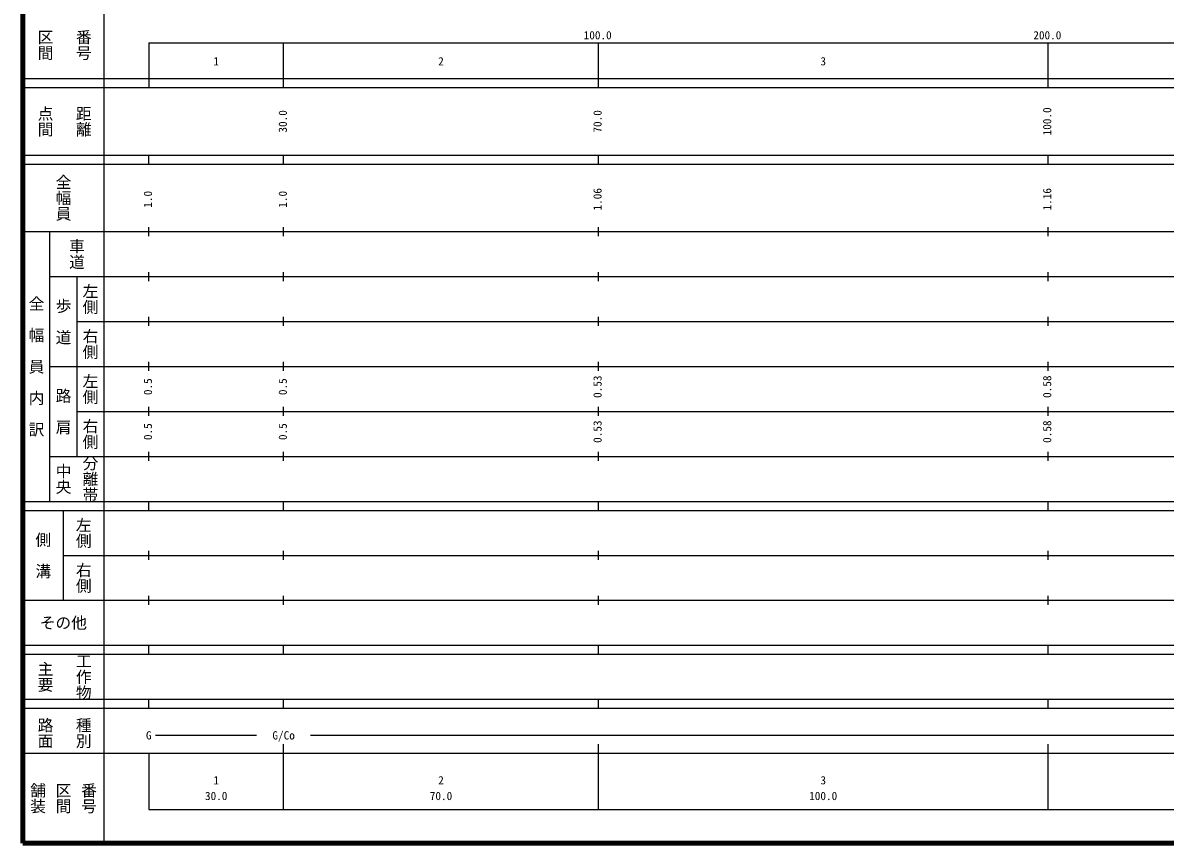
# Model space of a CAD drawing. Units: millimetres on the paper, enlarged 1000 times. Extents: x 40000 to 680000, y 20000 to 380000.
# Drawn here: x 40000 to 294049, y 20000 to 202409 of the extents above; entities that cross this region are included whole.
import ezdxf
from ezdxf.enums import TextEntityAlignment as Align

# ---------------------------------------------------------------- set-up
doc = ezdxf.new("R2010")
doc.units = ezdxf.units.MM
doc.header["$LTSCALE"] = 1000
doc.layers.add('M-BGD-EXST', color=7, linetype='Continuous', lineweight=25)
doc.layers.add('M-TTL', color=2, linetype='Continuous', lineweight=140)
doc.styles.add('@ＭＳ ゴシック', font='')
doc.styles.add('ＭＳ ゴシック', font='')
doc.styles.get('@ＭＳ ゴシック').set_extended_font_data('@MS Gothic')
doc.styles.get('ＭＳ ゴシック').set_extended_font_data('MS Gothic')

msp = doc.modelspace()

# ---------------------------------------------------------------- linework, layer by layer
at = {"layer": 'M-BGD-EXST'}
for p, q in [((58000, 370000), (58000, 20000)), ((68000, 198000), (579000, 198000)), ((68000, 198000), (68000, 188000)), ((98000, 188000), (98000, 198000)), ((168000, 188000), (168000, 198000)), ((268000, 188000), (268000, 198000)), ((40000, 190000), (579000, 190000)), ((40000, 188000), (579000, 188000)), ((40000, 173000), (579000, 173000)), ((68000, 171000), (68000, 173000)), ((98000, 171000), (98000, 173000)), ((168000, 171000), (168000, 173000)), ((268000, 171000), (268000, 173000)), ((40000, 171000), (579000, 171000)), ((40000, 156000), (579000, 156000)), ((46000, 96000), (46000, 156000)), ((68000, 155000), (68000, 157000)), ((98000, 155000), (98000, 157000)), ((168000, 155000), (168000, 157000)), ((268000, 155000), (268000, 157000)), ((46000, 146000), (579000, 146000)), ((52000, 146000), (52000, 106000)), ((68000, 145000), (68000, 147000)), ((98000, 145000), (98000, 147000)), ((168000, 145000), (168000, 147000)), ((268000, 145000), (268000, 147000)), ((52000, 136000), (579000, 136000)), ((68000, 135000), (68000, 137000)), ((98000, 135000), (98000, 137000)), ((168000, 135000), (168000, 137000)), ((268000, 135000), (268000, 137000)), ((46000, 126000), (579000, 126000)), ((68000, 125000), (68000, 127000)), ((98000, 125000), (98000, 127000)), ((168000, 125000), (168000, 127000)), ((268000, 125000), (268000, 127000)), ((68000, 115000), (68000, 117000)), ((98000, 115000), (98000, 117000)), ((168000, 115000), (168000, 117000)), ((268000, 115000), (268000, 117000)), ((52000, 116000), (579000, 116000)), ((68000, 105000), (68000, 107000)), ((98000, 105000), (98000, 107000)), ((168000, 105000), (168000, 107000)), ((268000, 105000), (268000, 107000)), ((46000, 106000), (579000, 106000)), ((40000, 96000), (579000, 96000)), ((40000, 94000), (579000, 94000)), ((49000, 94000), (49000, 74000)), ((68000, 94000), (68000, 96000)), ((98000, 94000), (98000, 96000)), ((168000, 94000), (168000, 96000)), ((268000, 94000), (268000, 96000)), ((49000, 84000), (579000, 84000)), ((68000, 83000), (68000, 85000)), ((98000, 83000), (98000, 85000)), ((168000, 83000), (168000, 85000)), ((268000, 83000), (268000, 85000)), ((40000, 74000), (579000, 74000)), ((68000, 73000), (68000, 75000)), ((98000, 73000), (98000, 75000)), ((168000, 73000), (168000, 75000)), ((268000, 73000), (268000, 75000)), ((40000, 64000), (579000, 64000)), ((68000, 62000), (68000, 64000)), ((98000, 62000), (98000, 64000)), ((168000, 62000), (168000, 64000)), ((268000, 62000), (268000, 64000)), ((40000, 62000), (579000, 62000)), ((40000, 52000), (579000, 52000)), ((68000, 50000), (68000, 52000)), ((98000, 50000), (98000, 52000)), ((168000, 50000), (168000, 52000)), ((268000, 50000), (268000, 52000)), ((40000, 50000), (579000, 50000)), ((69500, 44000), (92000, 44000)), ((104000, 44000), (565000, 44000)), ((98000, 27500), (98000, 42000)), ((168000, 27500), (168000, 42000)), ((268000, 27500), (268000, 42000)), ((40000, 40000), (579000, 40000)), ((68000, 40000), (68000, 27500)), ((68000, 27500), (579000, 27500))]:
    msp.add_line(p, q, dxfattribs=at)
at = {"layer": 'M-TTL'}
for p, q in [((40000, 380000), (40000, 20000)), ((40000, 20000), (680000, 20000))]:
    msp.add_line(p, q, dxfattribs=at)

# ---------------------------------------------------------------- texts
at = {"layer": 'M-BGD-EXST', "style": '@ＭＳ ゴシック'}
for s, p in [('番号', (53500, 197500)), ('区間', (45000, 197500)), ('点間', (45000, 180500)), ('距離', (53500, 180500)), ('全幅員', (49000, 163500)), ('車道', (52000, 151000)), ('左側', (55000, 141000)), ('全\u3000幅\u3000員\u3000内\u3000訳', (43000, 126000)), ('歩\u3000道', (49000, 136000)), ('右側', (55000, 131000)), ('左側', (55000, 121000)), ('路\u3000肩', (49000, 116000)), ('右側', (55000, 111000)), ('中央', (49000, 101000)), ('分離帯', (55000, 101000)), ('左側', (53500, 89000)), ('側\u3000溝', (44500, 84000)), ('右側', (53500, 79000)), ('工作物', (53500, 57000)), ('主要', (45000, 57000)), ('路面', (45000, 44500)), ('種別', (53500, 44500)), ('舗装', (43333, 30000)), ('区間', (49000, 30000)), ('番号', (54667, 30000))]:
    msp.add_text(s, height=2566, rotation=270, dxfattribs=at).set_placement(p, align=Align.MIDDLE_CENTER)
at = {"layer": 'M-BGD-EXST', "style": 'ＭＳ ゴシック'}
for s, p in [('100.0', (167844, 198195)), ('200.0', (267844, 198195)), ('1', (83000, 192405)), ('2', (133000, 192405)), ('3', (218000, 192405)), ('G', (68000, 42500)), ('G/Co', (98000, 42500)), ('1', (83000, 32523)), ('2', (133000, 32523)), ('3', (218000, 32523)), ('30.0', (83000, 29033)), ('70.0', (133000, 29033)), ('100.0', (218000, 29033))]:
    msp.add_text(s, height=1833, dxfattribs=at).set_placement(p, align=Align.BOTTOM_CENTER)
for s, p in [('100.0', (269266, 180500)), ('30.0', (99266, 180500)), ('70.0', (169266, 180500)), ('1.06', (169266, 163174)), ('1.16', (269266, 163174)), ('1.0', (69266, 163174)), ('1.0', (99266, 163174)), ('0.5', (69266, 121500)), ('0.5', (99266, 121500)), ('0.53', (169266, 121500)), ('0.58', (269266, 121500)), ('0.5', (69266, 111500)), ('0.5', (99266, 111500)), ('0.53', (169266, 111500)), ('0.58', (269266, 111500))]:
    msp.add_text(s, height=1833, rotation=90, dxfattribs=at).set_placement(p, align=Align.BOTTOM_CENTER)
msp.add_text('その他', height=2566, dxfattribs=at).set_placement((49000, 69000), align=Align.MIDDLE_CENTER)

doc.saveas('drawing.dxf')
